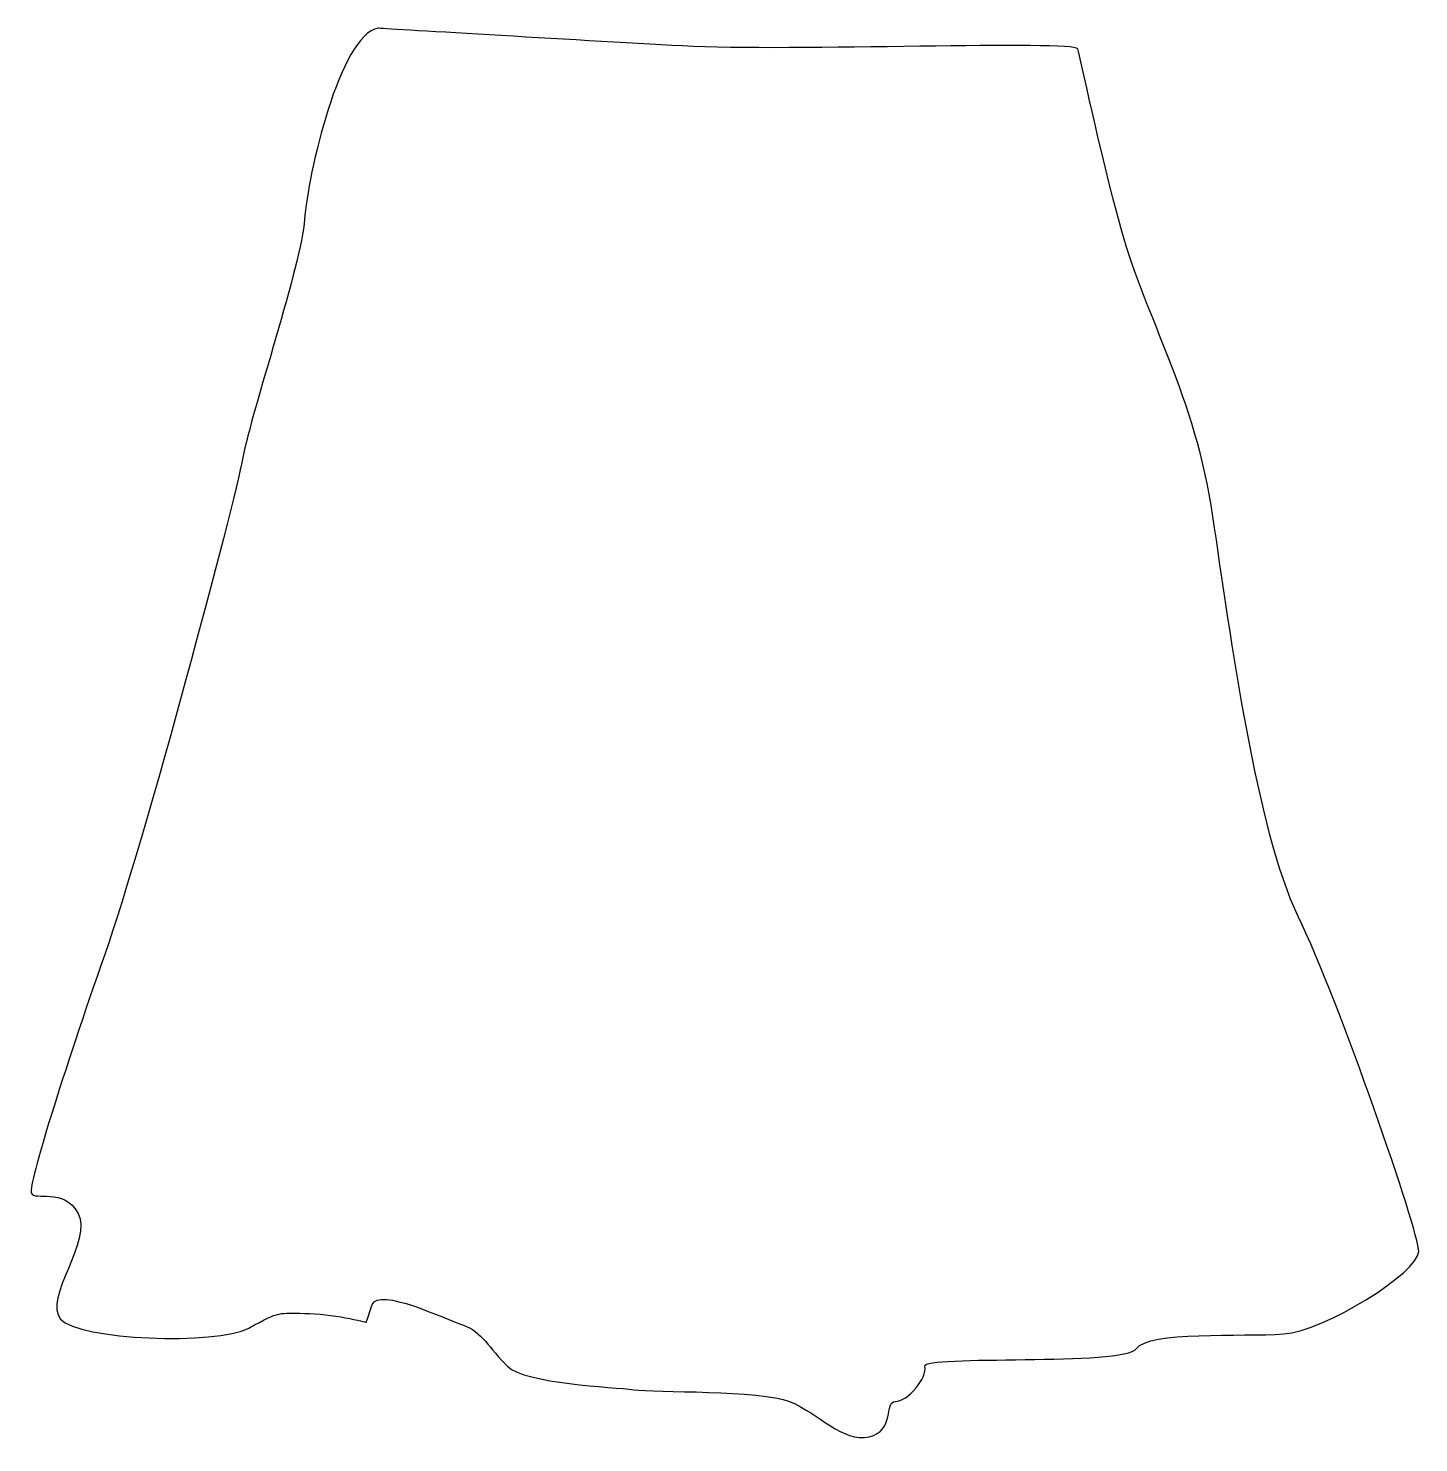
# Model space of a CAD drawing. Header units: centimetres. Extents: x -7.4 to 7.3, y -7.5 to 7.5.
import ezdxf

# ---------------------------------------------------------------- set-up
doc = ezdxf.new("R2010")
doc.units = ezdxf.units.CM
doc.header["$MEASUREMENT"] = 0
doc.layers.add('Camada 1', color=7, linetype='Continuous')

msp = doc.modelspace()

# ---------------------------------------------------------------- linework, layer by layer
at = {"layer": 'Camada 1'}
msp.add_open_spline([(-3.66851, 7.45261), (-3.66851, 7.45261), (-1.60058, 7.32815), (-0.4498, 7.266), (-0.4498, 7.266), (0.70098, 7.20372), (3.70162, 7.32765), (3.73284, 7.23444), (3.73284, 7.23444), (3.76388, 7.14112), (3.95051, 6.20812), (4.19941, 5.30626), (4.19941, 5.30626), (4.44809, 4.4044), (4.97673, 3.56469), (5.16337, 2.28969), (5.16337, 2.28969), (5.34977, 1.01458), (5.62994, -1.03805), (6.06523, -1.93994), (6.06523, -1.93994), (6.50055, -2.84159), (7.34034, -5.26768), (7.34034, -5.48512), (7.34034, -5.48512), (7.34034, -5.70298), (6.34516, -6.32493), (5.90966, -6.35597), (5.90966, -6.35597), (5.47434, -6.38701), (4.47895, -6.32493), (4.35481, -6.51155), (4.35481, -6.51155), (4.23024, -6.69798), (2.0845, -6.57383), (2.11554, -6.69798), (2.11554, -6.69798), (2.14679, -6.82255), (1.9289, -7.07123), (1.80458, -7.07123), (1.80458, -7.07123), (1.68023, -7.07123), (1.80458, -7.38241), (1.52465, -7.44445), (1.52465, -7.44445), (1.24493, -7.50652), (0.99604, -7.19577), (0.68505, -7.07123), (0.68505, -7.07123), (0.37409, -6.94688), (-0.74563, -6.97791), (-0.9633, -6.94688), (-0.9633, -6.94688), (-1.18097, -6.91585), (-2.11387, -6.8846), (-2.30048, -6.69799), (-2.30048, -6.69799), (-2.48712, -6.51156), (-2.58041, -6.32495), (-2.76705, -6.26267), (-2.76705, -6.26267), (-2.95345, -6.20039), (-3.66891, -5.85841), (-3.73098, -6.04502), (-3.73098, -6.04502), (-3.79326, -6.23163), (-3.79326, -6.23163), (-3.79326, -6.23163), (-3.79326, -6.23163), (-3.79326, -6.23163), (-4.16651, -6.13834), (-4.44623, -6.13834), (-4.44623, -6.13834), (-4.72616, -6.13834), (-4.69512, -6.10709), (-5.03712, -6.2937), (-5.03712, -6.2937), (-5.37933, -6.48034), (-6.84108, -6.41827), (-7.02769, -6.20041), (-7.02769, -6.20041), (-7.21409, -5.98295), (-6.68548, -5.36083), (-6.84108, -5.08088), (-6.84108, -5.08088), (-6.99647, -4.80095), (-7.30741, -4.95653), (-7.33844, -4.86321), (-7.33844, -4.86321), (-7.36969, -4.76992), (-6.99644, -3.5881), (-6.56112, -2.34422), (-6.56112, -2.34422), (-6.12562, -1.10012), (-5.19269, 2.41402), (-5.09938, 2.91162), (-5.09938, 2.91162), (-5.00606, 3.40922), (-4.47745, 4.96415), (-4.4462, 5.43072), (-4.4462, 5.43072), (-4.41522, 5.89715), (-4.0728, 7.39033), (-3.66851, 7.45261)], degree=3, knots=[0, 0, 0, 0, 0.03703704, 0.03703704, 0.03703704, 0.03703704, 0.07407407, 0.07407407, 0.07407407, 0.07407407, 0.11111111, 0.11111111, 0.11111111, 0.11111111, 0.14814815, 0.14814815, 0.14814815, 0.14814815, 0.18518519, 0.18518519, 0.18518519, 0.18518519, 0.22222222, 0.22222222, 0.22222222, 0.22222222, 0.25925926, 0.25925926, 0.25925926, 0.25925926, 0.2962963, 0.2962963, 0.2962963, 0.2962963, 0.33333333, 0.33333333, 0.33333333, 0.33333333, 0.37037037, 0.37037037, 0.37037037, 0.37037037, 0.40740741, 0.40740741, 0.40740741, 0.40740741, 0.44444444, 0.44444444, 0.44444444, 0.44444444, 0.48148148, 0.48148148, 0.48148148, 0.48148148, 0.51851852, 0.51851852, 0.51851852, 0.51851852, 0.55555556, 0.55555556, 0.55555556, 0.55555556, 0.59259259, 0.59259259, 0.59259259, 0.59259259, 0.62962963, 0.62962963, 0.62962963, 0.62962963, 0.66666667, 0.66666667, 0.66666667, 0.66666667, 0.7037037, 0.7037037, 0.7037037, 0.7037037, 0.74074074, 0.74074074, 0.74074074, 0.74074074, 0.77777778, 0.77777778, 0.77777778, 0.77777778, 0.81481481, 0.81481481, 0.81481481, 0.81481481, 0.85185185, 0.85185185, 0.85185185, 0.85185185, 0.88888889, 0.88888889, 0.88888889, 0.88888889, 0.92592593, 0.92592593, 0.92592593, 0.92592593, 1, 1, 1, 1], dxfattribs=at)

doc.saveas('drawing.dxf')
